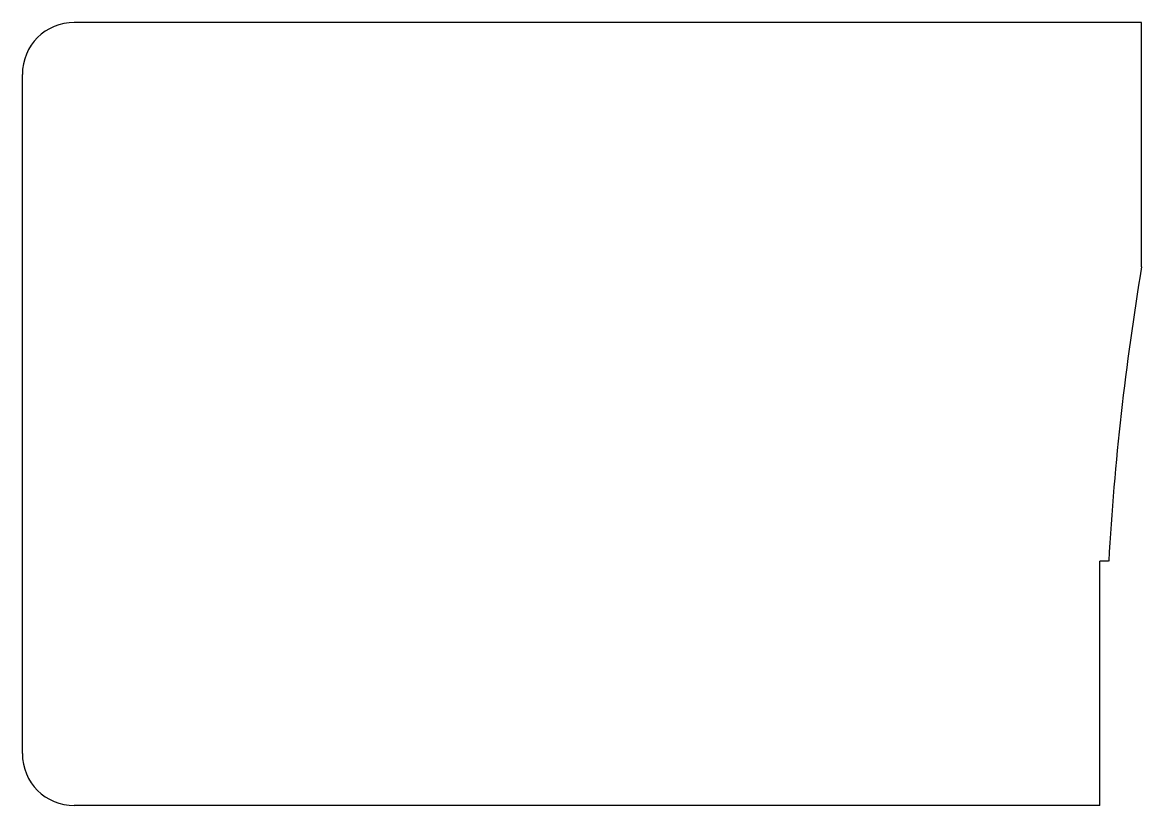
# Model space of a CAD drawing. Header units: millimetres. Extents: x -440 to -311, y -10 to 80.
import ezdxf

# ---------------------------------------------------------------- set-up
doc = ezdxf.new("R2010")
doc.units = ezdxf.units.MM

msp = doc.modelspace()

# ---------------------------------------------------------------- linework, layer by layer
at = {"color": 7, "linetype": 'Continuous', "lineweight": 25}
for p, q in [((-310.68, 80.21), (-434, 80.21)), ((-310.68, 52), (-310.68, 80.21)), ((-440, -4.21), (-440, 74.21)), ((-315.49, -10.21), (-315.49, 18)), ((-314.49, 18), (-315.49, 18)), ((-315.49, -10.21), (-434, -10.21))]:
    msp.add_line(p, q, dxfattribs=at)
for centre, radius, start, end in [((-434, 74.21), 6, 90, 180), ((0, 0), 315, 170.4982, 176.7242), ((-434, -4.21), 6, 180, 270)]:
    msp.add_arc(centre, radius, start, end, dxfattribs=at)

doc.saveas('drawing.dxf')
